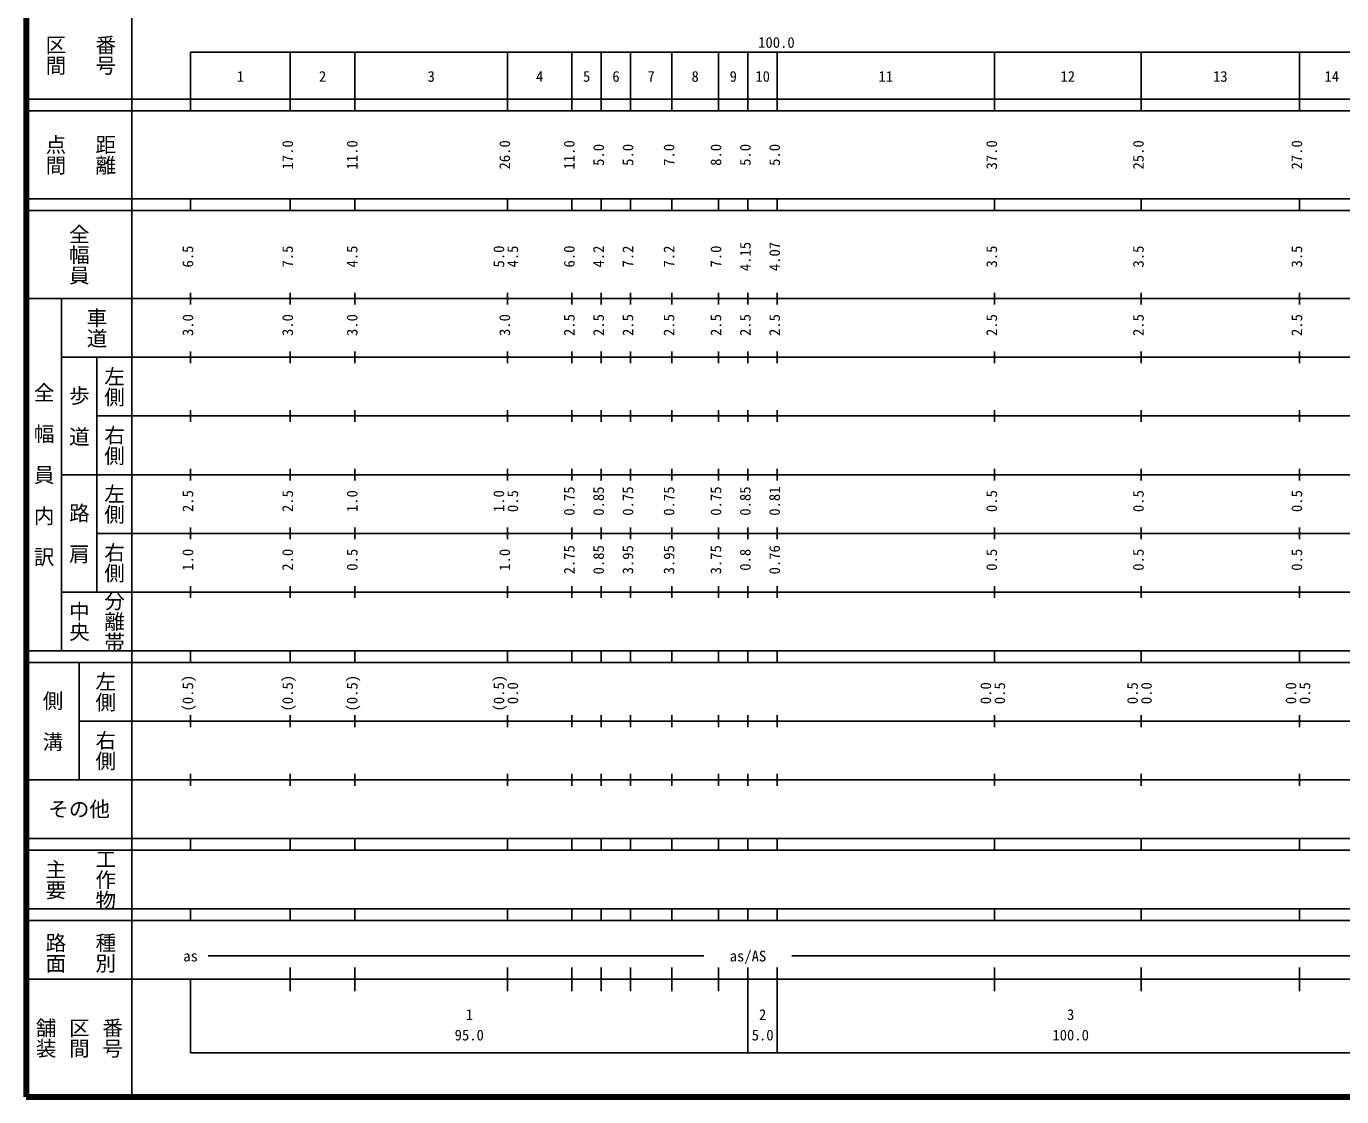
# Model space of a CAD drawing. Units: millimetres on the paper, enlarged 1000 times. Extents: x 40000 to 680000, y 20000 to 380000.
# Drawn here: x 40000 to 264193, y 20000 to 202409 of the extents above; entities that cross this region are included whole.
import ezdxf
from ezdxf.enums import TextEntityAlignment as Align

# ---------------------------------------------------------------- set-up
doc = ezdxf.new("R2010")
doc.units = ezdxf.units.MM
doc.header["$LTSCALE"] = 1000
doc.layers.add('M-TTL', color=2, linetype='Continuous', lineweight=140)
doc.layers.add('M-TTL-BAND', color=7, linetype='Continuous', lineweight=25)
doc.styles.add('@ＭＳ ゴシック', font='')
doc.styles.add('ＭＳ ゴシック', font='')
doc.styles.get('@ＭＳ ゴシック').set_extended_font_data('@MS Gothic')
doc.styles.get('ＭＳ ゴシック').set_extended_font_data('MS Gothic')

msp = doc.modelspace()

# ---------------------------------------------------------------- linework, layer by layer
at = {"layer": 'M-TTL'}
for p, q in [((40000, 380000), (40000, 20000)), ((40000, 20000), (680000, 20000))]:
    msp.add_line(p, q, dxfattribs=at)
at = {"layer": 'M-TTL-BAND'}
for p, q in [((58000, 370000), (58000, 20000)), ((68000, 198000), (579000, 198000)), ((68000, 198000), (68000, 188000)), ((85000, 188000), (85000, 198000)), ((96000, 188000), (96000, 198000)), ((122000, 188000), (122000, 198000)), ((133000, 188000), (133000, 198000)), ((138000, 188000), (138000, 198000)), ((143000, 188000), (143000, 198000)), ((150000, 188000), (150000, 198000)), ((158000, 188000), (158000, 198000)), ((163000, 188000), (163000, 198000)), ((168000, 188000), (168000, 198000)), ((205000, 188000), (205000, 198000)), ((230000, 188000), (230000, 198000)), ((257000, 188000), (257000, 198000)), ((40000, 190000), (579000, 190000)), ((40000, 188000), (579000, 188000)), ((40000, 173000), (579000, 173000)), ((68000, 171000), (68000, 173000)), ((85000, 171000), (85000, 173000)), ((96000, 171000), (96000, 173000)), ((122000, 171000), (122000, 173000)), ((133000, 171000), (133000, 173000)), ((138000, 171000), (138000, 173000)), ((143000, 171000), (143000, 173000)), ((150000, 171000), (150000, 173000)), ((158000, 171000), (158000, 173000)), ((163000, 171000), (163000, 173000)), ((168000, 171000), (168000, 173000)), ((205000, 171000), (205000, 173000)), ((230000, 171000), (230000, 173000)), ((257000, 171000), (257000, 173000)), ((40000, 171000), (579000, 171000)), ((68000, 155000), (68000, 157000)), ((85000, 155000), (85000, 157000)), ((96000, 155000), (96000, 157000)), ((122000, 155000), (122000, 157000)), ((133000, 155000), (133000, 157000)), ((138000, 155000), (138000, 157000)), ((143000, 155000), (143000, 157000)), ((150000, 155000), (150000, 157000)), ((158000, 155000), (158000, 157000)), ((163000, 155000), (163000, 157000)), ((168000, 155000), (168000, 157000)), ((205000, 155000), (205000, 157000)), ((230000, 155000), (230000, 157000)), ((257000, 155000), (257000, 157000)), ((40000, 156000), (579000, 156000)), ((46000, 96000), (46000, 156000)), ((46000, 146000), (579000, 146000)), ((52000, 146000), (52000, 106000)), ((68000, 145000), (68000, 147000)), ((85000, 145000), (85000, 147000)), ((96000, 145000), (96000, 147000)), ((122000, 145000), (122000, 147000)), ((133000, 145000), (133000, 147000)), ((138000, 145000), (138000, 147000)), ((143000, 145000), (143000, 147000)), ((150000, 145000), (150000, 147000)), ((158000, 145000), (158000, 147000)), ((163000, 145000), (163000, 147000)), ((168000, 145000), (168000, 147000)), ((205000, 145000), (205000, 147000)), ((230000, 145000), (230000, 147000)), ((257000, 145000), (257000, 147000)), ((68000, 135000), (68000, 137000)), ((85000, 135000), (85000, 137000)), ((96000, 135000), (96000, 137000)), ((122000, 135000), (122000, 137000)), ((133000, 135000), (133000, 137000)), ((138000, 135000), (138000, 137000)), ((143000, 135000), (143000, 137000)), ((150000, 135000), (150000, 137000)), ((158000, 135000), (158000, 137000)), ((163000, 135000), (163000, 137000)), ((168000, 135000), (168000, 137000)), ((205000, 135000), (205000, 137000)), ((230000, 135000), (230000, 137000)), ((257000, 135000), (257000, 137000)), ((52000, 136000), (579000, 136000)), ((46000, 126000), (579000, 126000)), ((68000, 125000), (68000, 127000)), ((85000, 125000), (85000, 127000)), ((96000, 125000), (96000, 127000)), ((122000, 125000), (122000, 127000)), ((133000, 125000), (133000, 127000)), ((138000, 125000), (138000, 127000)), ((143000, 125000), (143000, 127000)), ((150000, 125000), (150000, 127000)), ((158000, 125000), (158000, 127000)), ((163000, 125000), (163000, 127000)), ((168000, 125000), (168000, 127000)), ((205000, 125000), (205000, 127000)), ((230000, 125000), (230000, 127000)), ((257000, 125000), (257000, 127000)), ((68000, 115000), (68000, 117000)), ((85000, 115000), (85000, 117000)), ((96000, 115000), (96000, 117000)), ((122000, 115000), (122000, 117000)), ((133000, 115000), (133000, 117000)), ((138000, 115000), (138000, 117000)), ((143000, 115000), (143000, 117000)), ((150000, 115000), (150000, 117000)), ((158000, 115000), (158000, 117000)), ((163000, 115000), (163000, 117000)), ((168000, 115000), (168000, 117000)), ((205000, 115000), (205000, 117000)), ((230000, 115000), (230000, 117000)), ((257000, 115000), (257000, 117000)), ((52000, 116000), (579000, 116000)), ((46000, 106000), (579000, 106000)), ((68000, 105000), (68000, 107000)), ((85000, 105000), (85000, 107000)), ((96000, 105000), (96000, 107000)), ((122000, 105000), (122000, 107000)), ((133000, 105000), (133000, 107000)), ((138000, 105000), (138000, 107000)), ((143000, 105000), (143000, 107000)), ((150000, 105000), (150000, 107000)), ((158000, 105000), (158000, 107000)), ((163000, 105000), (163000, 107000)), ((168000, 105000), (168000, 107000)), ((205000, 105000), (205000, 107000)), ((230000, 105000), (230000, 107000)), ((257000, 105000), (257000, 107000)), ((40000, 96000), (579000, 96000)), ((68000, 94000), (68000, 96000)), ((85000, 94000), (85000, 96000)), ((96000, 94000), (96000, 96000)), ((122000, 94000), (122000, 96000)), ((133000, 94000), (133000, 96000)), ((138000, 94000), (138000, 96000)), ((143000, 94000), (143000, 96000)), ((150000, 94000), (150000, 96000)), ((158000, 94000), (158000, 96000)), ((163000, 94000), (163000, 96000)), ((168000, 94000), (168000, 96000)), ((205000, 94000), (205000, 96000)), ((230000, 94000), (230000, 96000)), ((257000, 94000), (257000, 96000)), ((40000, 94000), (579000, 94000)), ((49000, 94000), (49000, 74000)), ((49000, 84000), (579000, 84000)), ((68000, 83000), (68000, 85000)), ((85000, 83000), (85000, 85000)), ((96000, 83000), (96000, 85000)), ((122000, 83000), (122000, 85000)), ((133000, 83000), (133000, 85000)), ((138000, 83000), (138000, 85000)), ((143000, 83000), (143000, 85000)), ((150000, 83000), (150000, 85000)), ((158000, 83000), (158000, 85000)), ((163000, 83000), (163000, 85000)), ((168000, 83000), (168000, 85000)), ((205000, 83000), (205000, 85000)), ((230000, 83000), (230000, 85000)), ((257000, 83000), (257000, 85000)), ((40000, 74000), (579000, 74000)), ((68000, 73000), (68000, 75000)), ((85000, 73000), (85000, 75000)), ((96000, 73000), (96000, 75000)), ((122000, 73000), (122000, 75000)), ((133000, 73000), (133000, 75000)), ((138000, 73000), (138000, 75000)), ((143000, 73000), (143000, 75000)), ((150000, 73000), (150000, 75000)), ((158000, 73000), (158000, 75000)), ((163000, 73000), (163000, 75000)), ((168000, 73000), (168000, 75000)), ((205000, 73000), (205000, 75000)), ((230000, 73000), (230000, 75000)), ((257000, 73000), (257000, 75000)), ((40000, 64000), (579000, 64000)), ((68000, 62000), (68000, 64000)), ((85000, 62000), (85000, 64000)), ((96000, 62000), (96000, 64000)), ((122000, 62000), (122000, 64000)), ((133000, 62000), (133000, 64000)), ((138000, 62000), (138000, 64000)), ((143000, 62000), (143000, 64000)), ((150000, 62000), (150000, 64000)), ((158000, 62000), (158000, 64000)), ((163000, 62000), (163000, 64000)), ((168000, 62000), (168000, 64000)), ((205000, 62000), (205000, 64000)), ((230000, 62000), (230000, 64000)), ((257000, 62000), (257000, 64000)), ((40000, 62000), (579000, 62000)), ((40000, 52000), (579000, 52000)), ((68000, 50000), (68000, 52000)), ((85000, 50000), (85000, 52000)), ((96000, 50000), (96000, 52000)), ((122000, 50000), (122000, 52000)), ((133000, 50000), (133000, 52000)), ((138000, 50000), (138000, 52000)), ((143000, 50000), (143000, 52000)), ((150000, 50000), (150000, 52000)), ((158000, 50000), (158000, 52000)), ((163000, 50000), (163000, 52000)), ((168000, 50000), (168000, 52000)), ((205000, 50000), (205000, 52000)), ((230000, 50000), (230000, 52000)), ((257000, 50000), (257000, 52000)), ((40000, 50000), (579000, 50000)), ((71000, 44000), (155500, 44000)), ((170500, 44000), (565000, 44000)), ((85000, 38000), (85000, 42000)), ((96000, 38000), (96000, 42000)), ((122000, 38000), (122000, 42000)), ((133000, 38000), (133000, 42000)), ((138000, 38000), (138000, 42000)), ((143000, 38000), (143000, 42000)), ((150000, 38000), (150000, 42000)), ((158000, 38000), (158000, 42000)), ((163000, 27500), (163000, 42000)), ((168000, 27500), (168000, 42000)), ((205000, 38000), (205000, 42000)), ((230000, 38000), (230000, 42000)), ((257000, 38000), (257000, 42000)), ((40000, 40000), (579000, 40000)), ((68000, 40000), (68000, 27500)), ((68000, 27500), (579000, 27500))]:
    msp.add_line(p, q, dxfattribs=at)

# ---------------------------------------------------------------- texts
at = {"layer": 'M-TTL-BAND', "style": '@ＭＳ ゴシック'}
for s, p in [('区間', (45000, 197500)), ('番号', (53500, 197500)), ('点間', (45000, 180500)), ('距離', (53500, 180500)), ('全幅員', (49000, 163500)), ('車道', (52000, 151000)), ('左側', (55000, 141000)), ('全\u3000幅\u3000員\u3000内\u3000訳', (43000, 126000)), ('歩\u3000道', (49000, 136000)), ('右側', (55000, 131000)), ('左側', (55000, 121000)), ('路\u3000肩', (49000, 116000)), ('右側', (55000, 111000)), ('分離帯', (55000, 101000)), ('中央', (49000, 101000)), ('左側', (53500, 89000)), ('側\u3000溝', (44500, 84000)), ('右側', (53500, 79000)), ('工作物', (53500, 57000)), ('主要', (45000, 57000)), ('路面', (45000, 44500)), ('種別', (53500, 44500)), ('舗装', (43333, 30000)), ('区間', (49000, 30000)), ('番号', (54667, 30000))]:
    msp.add_text(s, height=2566, rotation=270, dxfattribs=at).set_placement(p, align=Align.MIDDLE_CENTER)
at = {"layer": 'M-TTL-BAND', "style": 'ＭＳ ゴシック'}
for s, p in [('100.0', (167844, 198195)), ('1', (76500, 192405)), ('2', (90500, 192405)), ('3', (109000, 192405)), ('4', (127500, 192405)), ('5', (135500, 192405)), ('6', (140500, 192405)), ('7', (146500, 192405)), ('8', (154000, 192405)), ('9', (160500, 192405)), ('10', (165500, 192405)), ('11', (186500, 192405)), ('12', (217500, 192405)), ('13', (243500, 192405)), ('14', (262500, 192405)), ('as/AS', (163000, 42500)), ('as', (68000, 42500)), ('1', (115500, 32523)), ('2', (165500, 32523)), ('3', (218000, 32523)), ('95.0', (115500, 29033)), ('5.0', (165500, 29033)), ('100.0', (218000, 29033))]:
    msp.add_text(s, height=1833, dxfattribs=at).set_placement(p, align=Align.BOTTOM_CENTER)
for s, p in [('17.0', (86000, 180500)), ('11.0', (97000, 180500)), ('26.0', (123000, 180500)), ('11.0', (134000, 180500)), ('5.0', (139000, 180500)), ('5.0', (144000, 180500)), ('7.0', (151000, 180500)), ('8.0', (159000, 180500)), ('5.0', (164000, 180500)), ('5.0', (169000, 180500)), ('37.0', (206000, 180500)), ('25.0', (231000, 180500)), ('27.0', (258000, 180500)), ('6.5', (69000, 163174)), ('7.5', (86000, 163174)), ('4.5', (97000, 163174)), ('5.0', (122000, 163174)), ('4.5', (124370, 163174)), ('6.0', (134000, 163174)), ('4.2', (139000, 163174)), ('7.2', (144000, 163174)), ('7.2', (151000, 163174)), ('7.0', (159000, 163174)), ('4.15', (164000, 163174)), ('4.07', (169000, 163174)), ('3.5', (206000, 163174)), ('3.5', (231000, 163174)), ('3.5', (258000, 163174)), ('3.0', (69000, 151500)), ('3.0', (86000, 151500)), ('3.0', (97000, 151500)), ('3.0', (123000, 151500)), ('2.5', (134000, 151500)), ('2.5', (139000, 151500)), ('2.5', (144000, 151500)), ('2.5', (151000, 151500)), ('2.5', (159000, 151500)), ('2.5', (164000, 151500)), ('2.5', (169000, 151500)), ('2.5', (206000, 151500)), ('2.5', (231000, 151500)), ('2.5', (258000, 151500)), ('0.75', (134000, 121500)), ('0.85', (139000, 121500)), ('0.75', (144000, 121500)), ('0.75', (151000, 121500)), ('0.75', (159000, 121500)), ('0.85', (164000, 121500)), ('0.81', (169000, 121500)), ('2.5', (69000, 121500)), ('2.5', (86000, 121500)), ('1.0', (97000, 121500)), ('1.0', (122000, 121500)), ('0.5', (124370, 121500)), ('0.5', (206000, 121500)), ('0.5', (231000, 121500)), ('0.5', (258000, 121500)), ('1.0', (69000, 111500)), ('2.0', (86000, 111500)), ('0.5', (97000, 111500)), ('1.0', (123000, 111500)), ('2.75', (134000, 111500)), ('0.85', (139000, 111500)), ('3.95', (144000, 111500)), ('3.95', (151000, 111500)), ('3.75', (159000, 111500)), ('0.8', (164000, 111500)), ('0.76', (169000, 111500)), ('0.5', (206000, 111500)), ('0.5', (231000, 111500)), ('0.5', (258000, 111500)), ('(0.5)', (69000, 88764)), ('(0.5)', (86000, 88764)), ('(0.5)', (97000, 88764)), ('(0.5)', (122000, 88764)), ('0.0', (124370, 88764)), ('0.0', (205000, 88764)), ('0.5', (207370, 88764)), ('0.5', (230000, 88764)), ('0.0', (232370, 88764)), ('0.0', (257000, 88764)), ('0.5', (259370, 88764))]:
    msp.add_text(s, height=1833, rotation=90, dxfattribs=at).set_placement(p, align=Align.BOTTOM_CENTER)
msp.add_text('その他', height=2566, dxfattribs=at).set_placement((49000, 69000), align=Align.MIDDLE_CENTER)

doc.saveas('drawing.dxf')
